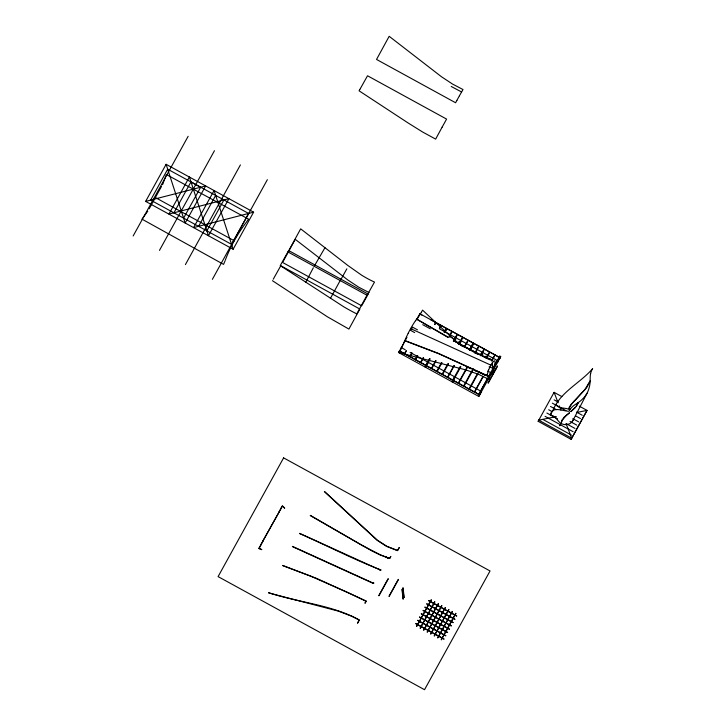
<?xml version="1.0" encoding="UTF-8"?>
<svg xmlns="http://www.w3.org/2000/svg" width="726" height="726" viewBox="0 0 726 726"><rect width="100%" height="100%" fill="white"/><g stroke="black" fill="none" stroke-linecap="round" stroke-linejoin="round"><path stroke-width="1.09" d="M572.805 420.699L586.998 393.32A30.673 28.822 27.4 0 0 588.06 391.005A31.263 29.376 27.4 0 0 588.886 388.628A36.01 33.841 27.4 0 0 589.521 386.141A31.989 30.056 27.4 0 0 589.957 383.627A33.278 31.272 27.4 0 0 590.147 381.068L590.211 377.211A30.864 29.004 27.4 0 1 590.283 375.923A20.11 18.903 27.4 0 1 590.646 373.391M552.54 411.451C559.401 392.394 580.056 383.283 592.616 368.708A16.226 15.246 27.4 0 0 591.427 370.959A16.408 15.418 27.4 0 0 590.665 373.355M359.279 620.086L358.272 622.073M365.287 600.611L316.727 578.45L282.741 565.427M573.567 418.566A8.476 7.959 27.4 0 1 572.805 420.699A8.476 7.959 27.4 0 1 571.162 422.704A8.285 7.786 27.4 0 1 568.921 424.011A9.384 8.821 27.4 0 1 566.289 424.583A8.966 8.431 27.4 0 1 563.576 424.401A8.222 7.723 27.4 0 1 561.035 423.367A9.747 9.157 27.4 0 1 558.911 421.643L555.372 417.495A8.122 7.632 27.4 0 0 553.13 415.953A7.841 7.369 27.4 0 0 550.444 415.263C551.569 405.28 563.567 411.451 569.148 411.243A16.226 15.246 27.4 0 1 570.418 409.037M562.351 419.828L564.075 417.287M573.921 401.405L584.884 389.581L590.047 381.005M570.827 411.479L576.281 406.506L578.395 402.603M571.507 404.037L573.894 401.296M569.538 406.714L571.453 403.91M225.378 259.953C230.36 246.822 237.266 234.316 245.706 223.091M568.866 408.393L569.556 406.56M569.066 408.475L571.652 404.001L586.672 387.666L590.247 381.114M225.087 260.752L223.572 264.391L141.851 219.061M561.307 422.096L562.196 419.873M561.507 422.196L562.396 419.982L566.344 415.435M403.465 343.697L404.79 340.612A33.278 6.879 -65.5 0 1 405.879 338.144A31.989 6.616 -65.5 0 1 407.023 335.693A36.01 7.451 -65.5 0 1 408.203 333.27M162.842 183.887L166.39 174.53L248.537 219.134L246.187 222.474M358.853 620.558L358.608 619.75L351.665 616.192L338.171 611.074L268.593 592.897M162.805 183.95L162.424 184.694M314.385 265.698L314.794 264.872L288.667 250.561L280.236 265.598L343.861 306.862A50.393 11.353 28.9 0 0 356.793 313.904L367.728 293.867L315.02 264.999M305.719 282.314L313.333 267.74M398.638 352.537L399.481 350.894L425.835 365.332L424.991 366.975L398.638 352.537L406.941 337.39M400.462 349.233L401.306 347.591L405.217 349.723M417.278 318.75L418.122 317.108M419.102 315.447L419.946 313.804L446.299 328.243L444.539 331.537M399.4 351.048L404.455 353.616M411.923 352.618L409.682 356.684L404.79 353.798M417.314 355.577L415.072 359.633L410.181 356.756M430.645 319.667L435.618 322.389L434.457 324.504M423.276 357.573L420.508 362.61L415.617 359.733M429.601 358.49L425.754 365.487L420.862 362.601M425.581 367.292L426.425 365.65L452.779 380.088L451.926 381.731L425.581 367.292L430.2 358.825M427.405 363.989L428.249 362.347L454.603 376.785L451.926 381.731M446.045 330.212L446.889 328.569L473.243 343.008L470.566 347.954L471.419 346.311L445.065 331.873M426.344 365.813L431.398 368.372M441.553 362.501L436.625 371.44L431.734 368.563M448.024 363.499L442.016 374.398L437.125 371.512M453.995 365.505L447.443 377.375L442.561 374.489M460.311 366.421L452.697 380.243L447.806 377.366M487.418 378.727L478.806 394.345L499.851 356.13L500.713 356.602L478.815 396.46L452.461 382.021L453.305 380.379L479.659 394.817M500.123 357.727L473.769 343.289L471.101 348.244L471.945 346.601L498.299 361.04L497.455 362.673M460.847 366.712L453.224 380.533L458.278 383.101M472.744 369.416L463.506 386.168L458.614 383.292M477.599 373.345L468.896 389.118L464.014 386.241M483.026 376.322L474.332 392.094L469.441 389.218M479.577 394.971L474.686 392.085M478.815 396.46L480.249 393.692L479.387 393.22M480.639 393.156L481.483 391.514L455.129 377.075L452.461 382.021M499.851 356.13L494.96 365.069M488.925 378.137L489.778 376.495L486.847 374.888M490.749 374.825L491.602 373.182M499.279 359.37L500.713 356.602M579.294 406.143L587.044 410.39L571.099 439.348L538.157 421.298L538.746 420.154L556.307 416.606M553.511 393.483L554.101 392.339L561.851 396.587M571.099 439.348L587.044 410.39L577.161 412.386M358.862 620.548L357.491 623.008M489.533 380.524L489.152 381.232M363.844 546.388L310.374 515.378M399.155 547.504L397.539 550.372M399.345 547.613L397.63 550.58M161.517 186.419L149.184 208.761M576.099 406.369L578.195 402.494M340.294 280.617L346.837 268.829M330.375 298.468L340.93 279.192M442.152 127.104L446.59 119.091L367.528 75.776L360.45 88.409M456.881 100.397L459.413 95.805M442.143 127.114L435.654 139.111L422.759 132.096L408.166 123.003L359.089 90.814L359.769 89.616M456.863 100.424L455.601 102.756L376.54 59.441L389.172 36.3L441.435 76.72L452.597 84.098L463.006 89.543L459.413 95.796M262.821 541.088L281.098 508.454M263.012 541.197L258.81 548.448L261.678 549.7M261.015 544.382L278.884 512.438M261.215 544.482L259.028 548.466L261.741 549.482M145.645 201.392L166.109 164.303L253.601 212.164L233.137 249.254L145.645 201.392L205.639 185.956L185.175 223.045L166.109 164.303M133.157 235.959L188.152 136.297M173.931 212.791L190.983 181.881L248.61 213.453L231.549 244.353L150.645 200.104L167.697 169.194L200.639 187.244L183.587 218.154M159.466 250.379L214.46 150.709M198.615 226.312L215.667 195.403M185.411 264.591L240.406 164.92M206.874 230.832L223.926 199.931M212.364 279.356L267.359 179.685M416.633 319.821L419.946 313.804M404.373 353.771L406.07 350.685M404.709 353.961L406.406 350.876M410.099 356.911L411.796 353.825M415.535 359.887L417.768 355.822M435.001 324.595L436.081 322.643L441.054 325.366L439.357 328.451M420.781 362.764L423.557 357.727M439.629 328.606L441.326 325.52L446.218 328.397M444.058 332.299L446.299 328.243M424.991 366.975L427.659 362.02L410.09 352.4M444.657 332.626L446.889 328.569M431.317 368.536L435.709 360.568M449.085 336.329L451.862 331.292L446.808 328.724M431.652 368.717L436.045 360.749M448.886 337.49L452.198 331.473L457.171 334.196L453.323 341.184M437.043 371.676L441.971 362.728M453.823 341.256L457.589 334.432L462.562 337.154L458.714 344.142M442.479 374.643L448.486 363.753M459.168 344.396L463.025 337.399L467.998 340.122L464.141 347.119M447.724 377.52L454.267 365.65M464.413 347.264L468.27 340.276L473.161 343.162M469.386 349.986L473.243 343.008M469.922 350.286L473.769 343.289M458.197 383.264L466.9 367.483M474.976 352.845L478.743 346.012L473.688 343.452M458.533 383.446L467.235 367.674M475.231 353.19L479.087 346.202L484.051 348.925L480.285 355.758M463.923 386.395L473.624 368.835M481.157 355.168L484.478 349.152L489.442 351.874L486.13 357.891M469.359 389.372L478.053 373.6M486.592 358.145L489.905 352.128L494.878 354.851L491.566 360.867M474.604 392.249L483.298 376.476M491.919 360.858L495.15 355.005L500.042 357.882M488.498 376.776L491.193 371.903M492.264 369.951L493.344 367.991M364.96 603.052L365.949 601.237L348.598 592.852L310.61 576.135L282.668 565.636M365.142 603.17L366.24 601.192M390.851 556.57L389.69 558.512L380.125 554.945L371.766 550.871L310.265 515.578M497.355 366.085L488.072 382.92L488.507 382.375M488.262 383.029L497.555 366.194M378.781 595.629L388.065 578.803M378.972 595.737L388.265 578.912M389 596.209L398.284 579.384M389.19 596.318L398.483 579.493M416.615 626.211L431.153 599.857M416.806 626.32L431.353 599.957M420.127 628.135L434.665 601.781M420.318 628.244L434.865 601.89M538.157 421.298L554.101 392.339L558.094 402.767M423.639 630.059L438.177 603.705M423.83 630.168L438.377 603.814M427.151 631.983L441.689 605.629M427.342 632.092L441.889 605.738M550.444 415.263L551.497 413.357M430.663 633.907L445.21 607.553M430.863 634.016L445.401 607.662M434.175 635.831L448.722 609.477M434.375 635.94L448.913 609.586M437.687 637.755L452.234 611.401M437.887 637.864L452.425 611.51M441.199 639.679L455.746 613.325M441.399 639.788L455.946 613.434M559.655 425.636L560.699 423.748M559.855 425.745L560.899 423.857M280.898 508.345L282.369 505.877L284.701 508M390.67 556.452L389.662 558.267L385.887 556.969L380.215 554.737L363.889 546.288M278.684 512.329L282.405 506.104L284.538 508.155M360.441 88.427L359.951 89.307M273.239 279.238L280.79 265.743L359.851 309.058L348.916 329.078L327.535 316.881L272.422 280.681M368.318 293.894L361.657 305.791L282.595 262.476L295.237 239.326L347.872 280.018L358.744 287.206L369.062 292.569M357.682 623.126L358.027 622.509M496.212 368.436L495.704 369.144M324.976 247.711L314.167 266.297L288.031 251.986L300.673 228.844L347.981 265.571L361.539 275.109A50.393 22.851 28.9 0 0 374.498 282.087L367.093 295.3L314.385 266.424M147.75 211.221L142.822 217.963M461.609 91.993L451.227 86.476M575.101 407.758L570.963 411.651M564.12 417.259L569.32 412.785M569.456 412.958L566.325 415.444M253.601 212.164L193.615 227.592L214.079 190.511L233.137 249.254M397.467 550.644L386.631 546.424L377.175 540.307L324.395 491.656M397.385 550.399L386.731 546.215L377.311 540.135L324.54 491.493M268.647 592.679C298.386 602.634 331.437 604.567 359.243 619.94M404.827 340.503L438.813 353.535L487.355 375.66A8.222 1.697 -65.5 0 1 487.373 374.398A8.966 1.851 -65.5 0 1 487.845 372.411A9.384 1.942 -65.5 0 1 488.625 370.069M404.754 340.721L438.731 353.743L487.255 375.859M487.482 358.753L492.21 360.622M489.043 366.92L494.479 368.772A7.841 1.624 -65.5 0 1 494.07 368.3A8.122 1.679 -65.5 0 1 494.116 366.993L494.887 363.245A9.747 2.015 -65.5 0 0 495.041 361.739A8.222 1.697 -65.5 0 0 494.805 360.94A8.966 1.851 -65.5 0 0 494.17 360.949A9.384 1.942 -65.5 0 0 493.263 361.675M492.409 359.996L488.181 358.254M488.426 358.399L490.549 359.27M466.709 366.902L470.965 368.672M486.066 357.355L462.099 345.512L466.255 347.781M475.231 370.514L486.474 375.551M484.197 356.575L486.311 357.501M292.469 546.379L373.591 583.287L373.491 582.824M292.378 546.587L373.028 583.305L373.663 583.477L373.709 582.842M408.212 333.252A31.263 6.461 -65.5 0 1 409.382 330.929A30.673 6.343 -65.5 0 1 410.617 328.606L490.885 365.151A8.476 1.751 -65.5 0 1 492.137 363.109M379.544 569.71L299.656 533.365M379.444 569.919L380.778 570.464L380.905 569.81M477.345 371.458L485.612 375.378M299.566 533.565C325.811 545.026 355.141 560.191 380.678 569.792M486.529 358.381L454.576 341.057L462.716 345.957L455.148 341.002L462.026 346.12M422.732 324.685L430.337 328.824M419.864 313.968L421.851 315.057M439.602 328.878L444.475 331.546M450.075 336.719L452.026 337.79M453.977 338.86L455.928 339.931M458.859 341.538L460.81 342.608M480.857 353.589L482.808 354.66M485.739 356.257L487.69 357.328M478.08 354.515L459.086 343.788M554.156 399.863L558.031 401.986M576.444 412.069L582.252 415.254M552.341 403.157L565.908 410.589M575.591 415.898L580.437 418.548M417.477 329.84L412.531 327.127L410.707 330.43L414.664 332.599M487.69 371.05L490.622 372.647M550.526 406.46L556.334 409.636M572.805 418.666L578.622 421.851M548.702 409.754L552.577 411.878M570.019 421.425L576.798 425.146M474.287 370.115L476.238 371.186M155.409 197.581L234.471 240.896M546.887 413.049L557.541 418.884M566.262 423.666L574.983 428.44M545.063 416.343L573.159 431.734M543.248 419.637L571.344 435.028M538.746 420.154L571.689 438.205L566.098 423.612M428.649 600.493L456.745 615.884M428.54 600.692L456.636 616.084M426.824 603.787L454.921 619.178M426.725 603.987L454.812 619.378M425.009 607.081L453.106 622.472M424.901 607.281L452.997 622.672M423.194 610.375L451.291 625.776M423.086 610.575L451.182 625.966M421.37 613.679L449.467 629.07M421.261 613.869L449.358 629.26M419.555 616.973L447.652 632.364M419.446 617.173L447.543 632.564M417.74 620.267L445.828 635.658M417.631 620.467L445.728 635.858M415.916 623.561L444.013 638.953M415.807 623.761L443.904 639.152M416.697 319.032L447.915 337.073M416.588 319.222L447.797 337.272M454.576 341.057L462.353 345.54M365.278 600.583L366.149 601.119M458.542 343.815L422.568 310.12A16.226 3.358 -65.5 0 1 421.343 312.325M559.301 405.898L560.899 410.063M492.428 364.243L493.426 373.872M492.201 364.261L493.199 373.89M403.111 587.897L404.119 597.525M402.894 587.924L403.892 597.552M402.231 589.385L403.239 599.014M402.013 589.412L403.012 599.032M488.943 377.584A7.841 1.624 -65.5 0 1 488.698 379.235L478.434 374.271L465.647 369.852L399.1 352.654A16.226 3.358 -65.5 0 0 400.335 350.404A16.408 3.394 -65.5 0 0 401.505 348.044M401.523 348.017A20.11 4.156 -65.5 0 0 402.658 345.558A30.864 6.38 -65.5 0 0 403.193 344.315M410.617 328.606A30.673 6.343 -65.5 0 1 411.851 326.464A31.263 6.461 -65.5 0 1 413.067 324.449A36.01 7.451 -65.5 0 1 414.283 322.535A31.989 6.616 -65.5 0 1 415.481 320.747M489.678 367.574A8.476 1.751 -65.5 0 1 490.885 365.16M488.643 370.051A8.285 1.715 -65.5 0 1 489.66 367.601M492.246 362.918A8.285 1.715 -65.5 0 1 493.344 361.521M487.3 375.769A9.747 2.015 -65.5 0 0 487.636 376.395L488.725 376.73A8.122 1.679 -65.5 0 1 488.943 377.565M421.325 312.352A16.408 3.394 -65.5 0 1 420.127 314.294M420.118 314.322A20.11 4.156 -65.5 0 1 418.929 316.064A30.864 6.38 -65.5 0 1 418.348 316.854L416.642 319.122A33.278 6.879 -65.5 0 0 415.49 320.738M556.225 404.79A7.841 7.369 27.4 0 0 558.221 406.669A8.122 7.632 27.4 0 0 560.717 407.722L566.162 408.493A9.747 9.157 27.4 0 1 568.767 409.346A8.222 7.723 27.4 0 1 569.656 409.872M570.436 409.01A16.408 15.418 27.4 0 1 572.043 407.105A20.11 18.903 27.4 0 1 574.012 405.417A30.864 29.004 27.4 0 1 575.065 404.663L578.295 402.549A33.278 31.272 27.4 0 0 580.355 401.024A31.989 30.056 27.4 0 0 582.261 399.3A36.01 33.841 27.4 0 0 584.022 397.449A31.263 29.376 27.4 0 0 585.583 395.479A30.673 28.822 27.4 0 0 586.998 393.32M189.395 176.99L168.931 214.079L228.926 198.643L208.462 235.732L189.395 176.99M283.612 457.879L218.09 576.607L424.529 689.7L490.041 570.972L283.612 457.879M389.408 558.421L385.805 557.169L389.408 558.421"/></g></svg>
